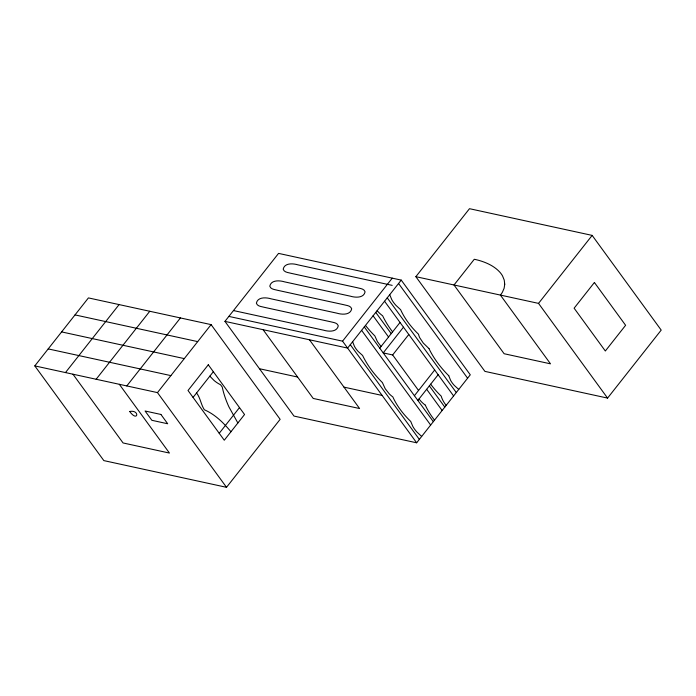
<?xml version="1.0" encoding="UTF-8"?>
<svg xmlns="http://www.w3.org/2000/svg" width="696" height="696" viewBox="0 0 696 696"><rect width="100%" height="100%" fill="white"/><g stroke="black" fill="none" stroke-linecap="round" stroke-linejoin="round"><path stroke-width="1.04" d="M34.8 365.896L88.427 297.905L211.097 324.623L280.14 419.323L226.513 487.313L103.843 460.604L34.8 365.896L157.47 392.614L226.513 487.313M65.468 372.577L119.094 304.587M96.135 379.259L149.762 311.269M126.802 385.932L180.429 317.941M157.47 392.614L211.097 324.623M224.939 321.378L278.565 253.387L401.235 280.105L470.278 374.805L416.66 442.795L293.99 416.077L224.939 321.378L347.608 348.087L401.235 280.105M193.062 397.416L213.341 371.716M219.223 433.295L239.494 407.586M228.862 316.402L342.562 341.162L392.257 278.148M415.86 276.677L469.487 208.687L592.157 235.396L661.2 330.104L607.573 398.095L484.903 371.377L415.86 276.677L538.53 303.386L607.573 398.095M379.755 348.165L400.026 322.457M403.48 327.19L383.209 352.898L392.648 354.951L418.54 390.465M392.648 354.951L408.796 334.489M414.416 395.702L434.687 369.994M417.861 400.435L438.141 374.726M538.53 303.386L592.157 235.396M392.179 285.369L297.914 264.845C293.025 263.349 284.499 262.766 283.176 269.178C284.159 272.501 288.431 272.519 291.215 273.345L357.065 287.683C359.849 288.509 364.121 288.527 365.095 291.85C363.782 298.262 355.256 297.679 350.366 296.183L284.507 281.845C279.618 280.34 271.092 279.757 269.778 286.169C270.753 289.501 275.024 289.519 277.808 290.345L343.659 304.683C346.443 305.509 350.714 305.527 351.697 308.85C350.375 315.262 341.849 314.679 336.96 313.183L271.101 298.836C266.211 297.34 257.685 296.757 256.372 303.169C257.346 306.492 261.618 306.51 264.402 307.336L330.252 321.683C333.036 322.5 337.308 322.526 338.291 325.85C336.968 332.262 328.442 331.679 323.553 330.174L233.473 310.564M75.02 314.905L197.69 341.614M259.469 368.732L297.61 377.041M343.989 387.133L382.139 395.441M61.613 331.905L184.283 358.614M48.207 348.905L170.877 375.614M458.751 389.421L454.323 385.445A23.273 15.173 27.9 0 1 450.582 380.303L448.763 375.718M421.663 436.444L416.939 432.068A27.831 18.148 27.9 0 1 412.841 426.448L410.727 421.454L409.257 420.001A75.351 49.138 27.9 0 1 393.579 398.53L392.84 396.911A21.358 13.929 27.9 0 1 389.351 393.962L385.219 388.751L382.4 382.591A92.324 60.204 27.9 0 1 362.581 355.447L358.179 351.471A23.273 15.173 27.9 0 1 354.429 346.33L352.62 341.745M428.971 348.574L423.298 343.076L419.74 337.734A21.358 13.929 27.9 0 1 418.531 334.254L417.061 332.81A75.351 49.138 27.9 0 1 401.383 311.329L400.635 309.711L395.92 305.335A27.831 18.148 27.9 0 1 391.813 299.706L389.708 294.721M381.051 346.521L377.406 341.623L374.857 335.933A92.994 60.639 27.9 0 1 365.487 325.423M230.959 431.746C223.59 422.881 215.099 414.398 204.354 409.779C200.97 404.672 200.439 397.981 196.576 392.962M209.827 376.162L214.046 380.477A21.472 14.007 27.9 0 0 220.545 384.74L222.259 387.08A127.298 83.007 27.9 0 0 228.975 406.986L237.867 422.994M398.556 283.498L467.599 378.198M387.237 297.845L456.289 392.553M384.557 301.246L453.609 395.946M375.762 312.4L391.23 333.619M429.336 385.88L444.805 407.099M373.082 315.793L388.551 337.012M426.657 389.281L442.134 410.501M364.286 326.946L433.33 421.654M361.607 330.348L430.65 425.047M350.288 344.694L419.34 439.394M342.562 341.162L416.66 442.795M309.468 339.787L359.597 408.535L313.217 398.443L263.088 329.686M119.321 384.305L169.45 453.061L123.07 442.96L72.95 374.204M377.128 310.651A25.508 16.634 27.9 0 0 382.643 315.81A92.22 60.134 27.9 0 0 392.596 331.879M430.676 384.175A75.951 49.529 27.9 0 0 441.203 396.137A29.258 19.079 27.9 0 0 446.153 405.359M425.3 405.15A22.194 14.468 27.9 0 1 419.044 398.947M434.522 420.132A75.629 49.32 27.9 0 1 425.326 405.142M448.746 375.727A92.324 60.204 27.9 0 1 428.954 348.574M129.674 411.484C137.999 422.89 140.14 409.448 129.674 411.484M504.739 284.22L504.113 288.292L502.451 292.129A48.694 31.755 27.9 0 1 500.38 295.078L550.51 363.834L504.13 353.733L454.01 284.986L474.28 259.277A48.694 31.755 27.9 0 1 479.422 260.539C486.904 262.749 494.299 266.194 499.676 271.988A20.001 13.041 27.9 0 1 502.538 275.921L504.226 280.053L504.739 284.22M208.287 364.782L188.016 390.491L224.269 440.22L244.548 414.52L208.287 364.782M594.401 282.489L574.122 308.197L605.329 351.001L625.608 325.293L594.401 282.489M160.915 414.451L145.081 411.005L151.867 420.306L167.692 423.76L160.915 414.451"/></g></svg>
